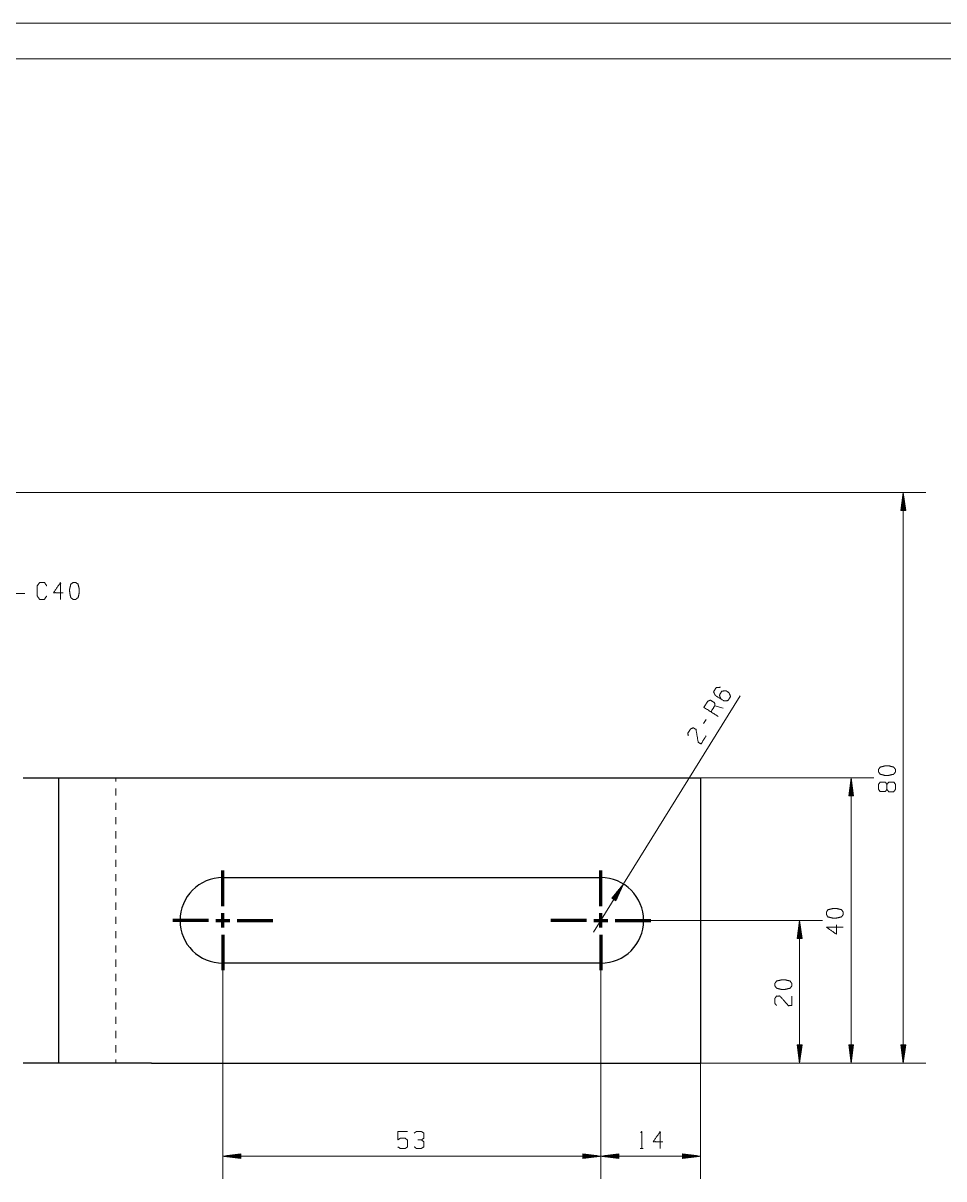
# Model space of a CAD drawing. Header units: millimetres. Extents: x 0 to 420, y 0 to 297.
# Drawn here: x 168.5 to 297.6, y 134.9 to 297 of the extents above; entities that cross this region are included whole.
import ezdxf

# ---------------------------------------------------------------- set-up
doc = ezdxf.new("R2010")
doc.units = ezdxf.units.MM
doc.layers.add('1', color=7, linetype='Continuous', true_color=0xffffff)

msp = doc.modelspace()

# ---------------------------------------------------------------- linework, layer by layer
at = {"layer": '1', "color": 132, "linetype": 'Continuous', "lineweight": 18}
for p, q in [((420, 297), (0, 297)), ((415, 292), (25, 292))]:
    msp.add_line(p, q, dxfattribs=at)
at = {"layer": '1', "color": 13, "linetype": 'Continuous', "lineweight": 18}
for p, q in [((126.92, 231.18), (295.1, 231.18)), ((291.92, 231.18), (291.59, 228.64)), ((291.8, 228.64), (291.8, 230.21)), ((291.85, 228.64), (291.85, 230.6)), ((291.9, 228.64), (291.9, 230.99)), ((292.26, 228.64), (291.92, 231.18)), ((291.92, 231.18), (291.92, 151.17)), ((291.95, 228.64), (291.95, 230.99)), ((292, 228.64), (292, 230.6)), ((292.05, 228.64), (292.05, 230.21)), ((291.59, 228.64), (291.59, 228.67)), ((291.59, 228.64), (291.59, 228.67)), ((291.59, 228.64), (292.26, 228.64)), ((291.64, 228.64), (291.64, 229.06)), ((291.69, 228.64), (291.69, 229.44)), ((291.74, 228.64), (291.74, 229.83)), ((292.1, 228.64), (292.1, 229.83)), ((292.15, 228.64), (292.15, 229.44)), ((292.2, 228.64), (292.2, 229.06)), ((292.25, 228.64), (292.25, 228.67)), ((292.25, 228.64), (292.25, 228.67)), ((166.19, 217), (168.73, 217)), ((248.49, 169.52), (269.04, 202.66)), ((263.51, 191.17), (287.78, 191.17)), ((284.6, 191.17), (284.27, 188.63)), ((284.43, 188.63), (284.43, 189.82)), ((284.48, 188.63), (284.48, 190.2)), ((284.53, 188.63), (284.53, 190.59)), ((284.58, 188.63), (284.58, 190.97)), ((284.94, 188.63), (284.6, 191.17)), ((284.6, 191.17), (284.6, 151.17)), ((284.63, 188.63), (284.63, 190.97)), ((284.68, 188.63), (284.68, 190.59)), ((284.73, 188.63), (284.73, 190.2)), ((284.78, 188.63), (284.78, 189.82)), ((284.27, 188.63), (284.27, 188.66)), ((284.27, 188.63), (284.27, 188.66)), ((284.27, 188.63), (284.94, 188.63)), ((284.33, 188.63), (284.33, 189.04)), ((284.38, 188.63), (284.38, 189.43)), ((284.83, 188.63), (284.83, 189.43)), ((284.88, 188.63), (284.88, 189.04)), ((284.93, 188.63), (284.93, 188.66)), ((284.93, 188.63), (284.93, 188.66)), ((252.67, 176.26), (251.05, 174.28)), ((251.18, 174.2), (251.81, 175.21)), ((251.23, 174.17), (252.06, 175.51)), ((251.27, 174.15), (252.3, 175.81)), ((251.31, 174.12), (252.55, 176.11)), ((251.36, 174.09), (252.59, 176.09)), ((251.4, 174.07), (252.43, 175.73)), ((251.44, 174.04), (252.27, 175.38)), ((251.62, 173.93), (252.67, 176.26)), ((251.05, 174.28), (251.07, 174.31)), ((251.05, 174.28), (251.07, 174.31)), ((251.05, 174.28), (251.62, 173.93)), ((251.1, 174.25), (251.32, 174.61)), ((251.14, 174.23), (251.56, 174.91)), ((251.49, 174.01), (252.11, 175.02)), ((251.53, 173.99), (251.95, 174.67)), ((251.57, 173.96), (251.79, 174.31)), ((251.62, 173.93), (251.63, 173.96)), ((251.62, 173.93), (251.63, 173.96)), ((256.51, 171.17), (280.57, 171.17)), ((277.39, 171.17), (277.06, 168.63)), ((277.26, 168.63), (277.26, 170.2)), ((277.32, 168.63), (277.32, 170.59)), ((277.37, 168.63), (277.37, 170.97)), ((277.73, 168.63), (277.39, 171.17)), ((277.39, 171.17), (277.39, 151.17)), ((277.42, 168.63), (277.42, 170.97)), ((277.47, 168.63), (277.47, 170.59)), ((277.52, 168.63), (277.52, 170.2)), ((277.06, 168.63), (277.06, 168.66)), ((277.06, 168.63), (277.06, 168.66)), ((277.06, 168.63), (277.73, 168.63)), ((277.11, 168.63), (277.11, 169.04)), ((277.16, 168.63), (277.16, 169.43)), ((277.21, 168.63), (277.21, 169.82)), ((277.57, 168.63), (277.57, 169.82)), ((277.62, 168.63), (277.62, 169.43)), ((277.67, 168.63), (277.67, 169.04)), ((277.72, 168.63), (277.72, 168.66)), ((277.72, 168.63), (277.72, 168.66)), ((196.51, 164.17), (196.51, 134.92)), ((249.51, 164.17), (249.51, 134.92)), ((249.51, 164.17), (249.51, 134.92)), ((277.06, 153.71), (277.06, 153.67)), ((277.06, 153.71), (277.06, 153.67)), ((277.06, 153.71), (277.39, 151.17)), ((277.73, 153.71), (277.06, 153.71)), ((277.11, 153.71), (277.11, 153.29)), ((277.16, 153.71), (277.16, 152.9)), ((277.21, 153.71), (277.21, 152.52)), ((277.26, 153.71), (277.26, 152.13)), ((277.32, 153.71), (277.32, 151.74)), ((277.37, 153.71), (277.37, 151.36)), ((277.39, 151.17), (277.73, 153.71)), ((277.42, 153.71), (277.42, 151.36)), ((277.47, 153.71), (277.47, 151.74)), ((277.52, 153.71), (277.52, 152.13)), ((277.57, 153.71), (277.57, 152.52)), ((277.62, 153.71), (277.62, 152.9)), ((277.67, 153.71), (277.67, 153.29)), ((277.72, 153.71), (277.72, 153.67)), ((277.72, 153.71), (277.72, 153.67)), ((284.27, 153.71), (284.27, 153.67)), ((284.27, 153.71), (284.27, 153.67)), ((284.27, 153.71), (284.6, 151.17)), ((284.94, 153.71), (284.27, 153.71)), ((284.33, 153.71), (284.33, 153.29)), ((284.38, 153.71), (284.38, 152.9)), ((284.43, 153.71), (284.43, 152.52)), ((284.48, 153.71), (284.48, 152.13)), ((284.53, 153.71), (284.53, 151.74)), ((284.58, 153.71), (284.58, 151.36)), ((284.6, 151.17), (284.94, 153.71)), ((284.63, 153.71), (284.63, 151.36)), ((284.68, 153.71), (284.68, 151.74)), ((284.73, 153.71), (284.73, 152.13)), ((284.78, 153.71), (284.78, 152.52)), ((284.83, 153.71), (284.83, 152.9)), ((284.88, 153.71), (284.88, 153.29)), ((284.93, 153.71), (284.93, 153.67)), ((284.93, 153.71), (284.93, 153.67)), ((291.59, 153.71), (291.59, 153.67)), ((291.59, 153.71), (291.59, 153.67)), ((291.59, 153.71), (291.92, 151.17)), ((292.26, 153.71), (291.59, 153.71)), ((291.64, 153.71), (291.64, 153.29)), ((291.69, 153.71), (291.69, 152.9)), ((291.74, 153.71), (291.74, 152.52)), ((291.8, 153.71), (291.8, 152.13)), ((291.85, 153.71), (291.85, 151.74)), ((291.9, 153.71), (291.9, 151.36)), ((291.92, 151.17), (292.26, 153.71)), ((291.95, 153.71), (291.95, 151.36)), ((292, 153.71), (292, 151.74)), ((292.05, 153.71), (292.05, 152.13)), ((292.1, 153.71), (292.1, 152.52)), ((292.15, 153.71), (292.15, 152.9)), ((292.2, 153.71), (292.2, 153.29)), ((292.25, 153.71), (292.25, 153.67)), ((292.25, 153.71), (292.25, 153.67)), ((263.51, 151.17), (263.51, 134.92)), ((263.51, 151.17), (280.57, 151.17)), ((263.51, 151.17), (287.78, 151.17)), ((263.51, 151.17), (295.1, 151.17)), ((199.05, 138.43), (196.51, 138.1)), ((196.51, 138.1), (199.05, 137.76)), ((249.51, 138.1), (196.51, 138.1)), ((199.05, 138.12), (196.7, 138.12)), ((199.05, 138.07), (196.7, 138.07)), ((199.05, 138.18), (197.09, 138.18)), ((199.05, 138.02), (197.09, 138.02)), ((199.05, 138.23), (197.48, 138.23)), ((199.05, 137.97), (197.48, 137.97)), ((199.05, 138.28), (197.86, 138.28)), ((199.05, 137.92), (197.86, 137.92)), ((199.05, 138.33), (198.25, 138.33)), ((199.05, 137.87), (198.25, 137.87)), ((199.05, 138.38), (198.63, 138.38)), ((199.05, 137.82), (198.63, 137.82)), ((199.05, 138.43), (199.02, 138.43)), ((199.05, 138.43), (199.02, 138.43)), ((199.05, 137.77), (199.02, 137.77)), ((199.05, 137.77), (199.02, 137.77)), ((199.05, 137.76), (199.05, 138.43)), ((246.97, 138.43), (247, 138.43)), ((246.97, 138.43), (247, 138.43)), ((246.97, 138.43), (246.97, 137.76)), ((249.51, 138.1), (246.97, 138.43)), ((246.97, 138.38), (247.39, 138.38)), ((246.97, 138.33), (247.77, 138.33)), ((246.97, 138.28), (248.16, 138.28)), ((246.97, 138.23), (248.55, 138.23)), ((246.97, 138.18), (248.93, 138.18)), ((246.97, 138.12), (249.32, 138.12)), ((246.97, 137.76), (249.51, 138.1)), ((246.97, 138.07), (249.32, 138.07)), ((246.97, 138.02), (248.93, 138.02)), ((246.97, 137.97), (248.55, 137.97)), ((246.97, 137.92), (248.16, 137.92)), ((246.97, 137.87), (247.77, 137.87)), ((246.97, 137.82), (247.39, 137.82)), ((246.97, 137.77), (247, 137.77)), ((246.97, 137.77), (247, 137.77)), ((252.05, 138.43), (249.51, 138.1)), ((249.51, 138.1), (252.05, 137.76)), ((249.51, 138.1), (263.51, 138.1)), ((252.05, 138.12), (249.7, 138.12)), ((252.05, 138.07), (249.7, 138.07)), ((252.05, 138.18), (250.09, 138.18)), ((252.05, 138.02), (250.09, 138.02)), ((252.05, 138.23), (250.48, 138.23)), ((252.05, 137.97), (250.48, 137.97)), ((252.05, 138.28), (250.86, 138.28)), ((252.05, 137.92), (250.86, 137.92)), ((252.05, 138.33), (251.25, 138.33)), ((252.05, 137.87), (251.25, 137.87)), ((252.05, 138.38), (251.63, 138.38)), ((252.05, 137.82), (251.63, 137.82)), ((252.05, 138.43), (252.02, 138.43)), ((252.05, 138.43), (252.02, 138.43)), ((252.05, 137.77), (252.02, 137.77)), ((252.05, 137.77), (252.02, 137.77)), ((252.05, 137.76), (252.05, 138.43)), ((260.97, 138.43), (261, 138.43)), ((260.97, 138.43), (261, 138.43)), ((260.97, 138.43), (260.97, 137.76)), ((263.51, 138.1), (260.97, 138.43)), ((260.97, 138.38), (261.39, 138.38)), ((260.97, 138.33), (261.77, 138.33)), ((260.97, 138.28), (262.16, 138.28)), ((260.97, 138.23), (262.55, 138.23)), ((260.97, 138.18), (262.93, 138.18)), ((260.97, 138.12), (263.32, 138.12)), ((260.97, 137.76), (263.51, 138.1)), ((260.97, 138.07), (263.32, 138.07)), ((260.97, 138.02), (262.93, 138.02)), ((260.97, 137.97), (262.55, 137.97)), ((260.97, 137.92), (262.16, 137.92)), ((260.97, 137.87), (261.77, 137.87)), ((260.97, 137.82), (261.39, 137.82)), ((260.97, 137.77), (261, 137.77)), ((260.97, 137.77), (261, 137.77))]:
    msp.add_line(p, q, dxfattribs=at)
at = {"layer": '1', "color": 95, "linetype": 'Continuous', "lineweight": 18}
for p, q in [((266.68, 200.93), (265.49, 201.27)), ((264.29, 199.34), (263.93, 198.77)), ((255.03, 139.19), (255.45, 139.19))]:
    msp.add_line(p, q, dxfattribs=at)
at = {"layer": '1', "color": 30, "linetype": 'Continuous', "lineweight": 25}
for p, q in [((173.51, 151.17), (173.51, 191.17)), ((186.51, 191.17), (263.51, 191.17)), ((263.51, 191.17), (263.51, 151.17)), ((196.51, 177.17), (249.51, 177.17)), ((249.51, 165.17), (196.51, 165.17)), ((186.51, 151.17), (263.51, 151.17))]:
    msp.add_line(p, q, dxfattribs=at)
at = {"layer": '1', "color": 43, "linetype": 'Continuous', "lineweight": 18}
for p, q in [((181.51, 191.17), (181.51, 190.67)), ((181.51, 189.67), (181.51, 188.67)), ((181.51, 187.67), (181.51, 186.67)), ((181.51, 185.67), (181.51, 184.67)), ((181.51, 183.67), (181.51, 182.67)), ((181.51, 181.67), (181.51, 180.67)), ((181.51, 179.67), (181.51, 178.67)), ((181.51, 177.67), (181.51, 176.67)), ((181.51, 175.67), (181.51, 174.67)), ((181.51, 173.67), (181.51, 172.67)), ((181.51, 171.67), (181.51, 170.67)), ((181.51, 169.67), (181.51, 168.67)), ((181.51, 167.67), (181.51, 166.67)), ((181.51, 165.67), (181.51, 164.67)), ((181.51, 163.67), (181.51, 162.67)), ((181.51, 161.67), (181.51, 160.67)), ((181.51, 159.67), (181.51, 158.67)), ((181.51, 157.67), (181.51, 156.67)), ((181.51, 155.67), (181.51, 154.67)), ((181.51, 153.67), (181.51, 152.67)), ((181.51, 151.67), (181.51, 151.17))]:
    msp.add_line(p, q, dxfattribs=at)
at = {"layer": '1', "color": 252, "linetype": 'Continuous', "lineweight": 70}
for p, q in [((196.51, 173.17), (196.51, 178.17)), ((249.51, 173.17), (249.51, 178.17)), ((196.51, 170.17), (196.51, 172.17)), ((249.51, 170.17), (249.51, 172.17)), ((194.51, 171.17), (189.51, 171.17)), ((195.51, 171.17), (197.51, 171.17)), ((198.51, 171.17), (203.51, 171.17)), ((247.51, 171.17), (242.51, 171.17)), ((248.51, 171.17), (250.51, 171.17)), ((251.51, 171.17), (256.51, 171.17)), ((196.51, 169.17), (196.51, 164.17)), ((249.51, 169.17), (249.51, 164.17))]:
    msp.add_line(p, q, dxfattribs=at)
at = {"layer": '1', "color": 30, "linetype": 'Continuous', "lineweight": 25}
for centre, start, end in [((196.51, 171.17), 90, 270), ((249.51, 171.17), 270, 90)]:
    msp.add_arc(centre, 6, start, end, dxfattribs=at)
at = {"layer": '1', "color": 95, "linetype": 'Continuous', "lineweight": 18}
for points, knots in [([(171.82, 216.66), (171.48, 216.18), (170.83, 216.18), (170.49, 216.66), (170.49, 218.08), (170.83, 218.56), (171.5, 218.56), (171.83, 218.08)], [0, 0, 0.11457, 0.243367, 0.357937, 0.638582, 0.753152, 0.88543, 1, 1]), ([(174.11, 217.13), (172.77, 217.13), (173.77, 218.56), (173.77, 216.18)], [0, 0, 0.245868, 0.565295, 1, 1]), ([(175.87, 216.18), (176.21, 216.43), (176.39, 217.13), (176.39, 217.61), (176.21, 218.33), (175.87, 218.56), (175.54, 218.56), (175.2, 218.33), (175.03, 217.61), (175.04, 217.13), (175.2, 216.43), (175.54, 216.18), (175.87, 216.18)], [0, 0, 0.067528, 0.183971, 0.260584, 0.380942, 0.446142, 0.500308, 0.565504, 0.685863, 0.76253, 0.878309, 0.945834, 1, 1]), ([(266.37, 202.22), (266.13, 202.74), (266.49, 203.33), (267.08, 203.36), (267.48, 203.11), (267.71, 202.57), (267.34, 201.99), (266.77, 201.97), (265.56, 202.72), (265.32, 203.24), (265.69, 203.83), (266.27, 203.86)], [0, 0, 0.076964, 0.169762, 0.248072, 0.312019, 0.390332, 0.48313, 0.560093, 0.751928, 0.828891, 0.921689, 1, 1]), ([(265.97, 199.78), (263.96, 201.04), (264.49, 201.89), (264.86, 202.06), (265.47, 201.68), (265.49, 201.27), (264.95, 200.42)], [0, 0, 0.400948, 0.57103, 0.639275, 0.761672, 0.829916, 1, 1]), ([(261.75, 197.05), (261.72, 197.44), (262.09, 198.02), (262.46, 198.19), (262.86, 197.94), (263.16, 196.15), (263.57, 195.91), (264.28, 197.06)], [0, 0, 0.069692, 0.192978, 0.265272, 0.350226, 0.674741, 0.759752, 1, 1]), ([(290.83, 192.34), (290.58, 192.67), (289.88, 192.85), (289.4, 192.85), (288.68, 192.67), (288.45, 192.34), (288.45, 192), (288.68, 191.67), (289.4, 191.49), (289.88, 191.51), (290.58, 191.67), (290.83, 192), (290.83, 192.34)], [0, 0, 0.067524, 0.183971, 0.260582, 0.380942, 0.446139, 0.500306, 0.565503, 0.685863, 0.762527, 0.87831, 0.945833, 1, 1]), ([(289.63, 189.55), (289.4, 189.23), (288.68, 189.23), (288.45, 189.55), (288.45, 190.24), (288.68, 190.57), (289.4, 190.57), (289.63, 190.24), (289.63, 189.55), (289.88, 189.21), (290.58, 189.21), (290.83, 189.55), (290.83, 190.24), (290.6, 190.57), (289.88, 190.57), (289.63, 190.24)], [0, 0, 0.047572, 0.136084, 0.183657, 0.267813, 0.317165, 0.405677, 0.455028, 0.539185, 0.590295, 0.675756, 0.726867, 0.811023, 0.860375, 0.948887, 1, 1]), ([(283.51, 172.33), (283.26, 172.67), (282.56, 172.84), (282.09, 172.84), (281.36, 172.67), (281.14, 172.33), (281.14, 172), (281.36, 171.66), (282.09, 171.48), (282.56, 171.5), (283.26, 171.66), (283.51, 172), (283.51, 172.33)], [0, 0, 0.067524, 0.183971, 0.260585, 0.380943, 0.446141, 0.500306, 0.565503, 0.685862, 0.762529, 0.878311, 0.945835, 1, 1]), ([(282.56, 170.57), (282.56, 169.23), (281.14, 170.23), (283.51, 170.23)], [0, 0, 0.245868, 0.565294, 1, 1]), ([(276.3, 162.33), (276.05, 162.67), (275.35, 162.84), (274.87, 162.84), (274.15, 162.67), (273.92, 162.33), (273.92, 162), (274.15, 161.66), (274.87, 161.48), (275.35, 161.5), (276.05, 161.66), (276.3, 162), (276.3, 162.33)], [0, 0, 0.067525, 0.183972, 0.260583, 0.380942, 0.446141, 0.500306, 0.565504, 0.685864, 0.762527, 0.87831, 0.945835, 1, 1]), ([(274.15, 159.23), (273.92, 159.54), (273.92, 160.23), (274.15, 160.57), (274.62, 160.57), (275.82, 159.21), (276.3, 159.23), (276.3, 160.57)], [0, 0, 0.069693, 0.192978, 0.265274, 0.350226, 0.674741, 0.759752, 1, 1]), ([(221.05, 139.42), (221.39, 139.19), (222.08, 139.19), (222.41, 139.42), (222.41, 140.37), (222.08, 140.62), (221.39, 140.62), (221.05, 140.39), (221.05, 141.57), (222.41, 141.57)], [0, 0, 0.062227, 0.168345, 0.230572, 0.376816, 0.441264, 0.547383, 0.609609, 0.79049, 1, 1]), ([(224.35, 140.39), (224.69, 140.62), (224.69, 141.34), (224.35, 141.57), (223.66, 141.57), (223.33, 141.34)], [0, 0, 0.153872, 0.429851, 0.583723, 0.846122, 1, 1]), ([(255.1, 141.37), (255.24, 141.57), (255.24, 139.19)], [0, 0, 0.093491, 1, 1]), ([(258.19, 140.14), (256.85, 140.14), (257.85, 141.57), (257.85, 139.19)], [0, 0, 0.245869, 0.565294, 1, 1]), ([(223.35, 139.42), (223.66, 139.19), (224.35, 139.19), (224.69, 139.42), (224.69, 140.14), (224.35, 140.39), (223.84, 140.39)], [0, 0, 0.124124, 0.343692, 0.472448, 0.70338, 0.836733, 1, 1])]:
    msp.add_open_spline(points, degree=1, knots=knots, dxfattribs=at)
at = {"layer": '1', "color": 30, "linetype": 'Continuous', "lineweight": 25}
for points, knots in [([(168.51, 191.17), (169.62, 191.17), (171.63, 191.17), (173.02, 191.17), (173.51, 191.17)], [0, 0, 0.222521, 0.62349, 0.900967, 1, 1]), ([(173.51, 191.17), (173.95, 191.17), (175.25, 191.17), (177.32, 191.17), (178.6, 191.17), (181.54, 191.17), (184.81, 191.17), (186.51, 191.17)], [0, 0, 0.034073, 0.133974, 0.292893, 0.391239, 0.617316, 0.869475, 1, 1]), ([(173.51, 151.17), (173.39, 151.17), (172.42, 151.17), (170.68, 151.17), (168.51, 151.17)], [0, 0, 0.025073, 0.218169, 0.566117, 1, 1]), ([(186.51, 151.17), (183.15, 151.17), (181.54, 151.17), (178.6, 151.17), (176.2, 151.17), (174.5, 151.17), (173.62, 151.17), (173.51, 151.17)], [0, 0, 0.25882, 0.382684, 0.608761, 0.793353, 0.92388, 0.991446, 1, 1])]:
    msp.add_open_spline(points, degree=1, knots=knots, dxfattribs=at)

doc.saveas('drawing.dxf')
